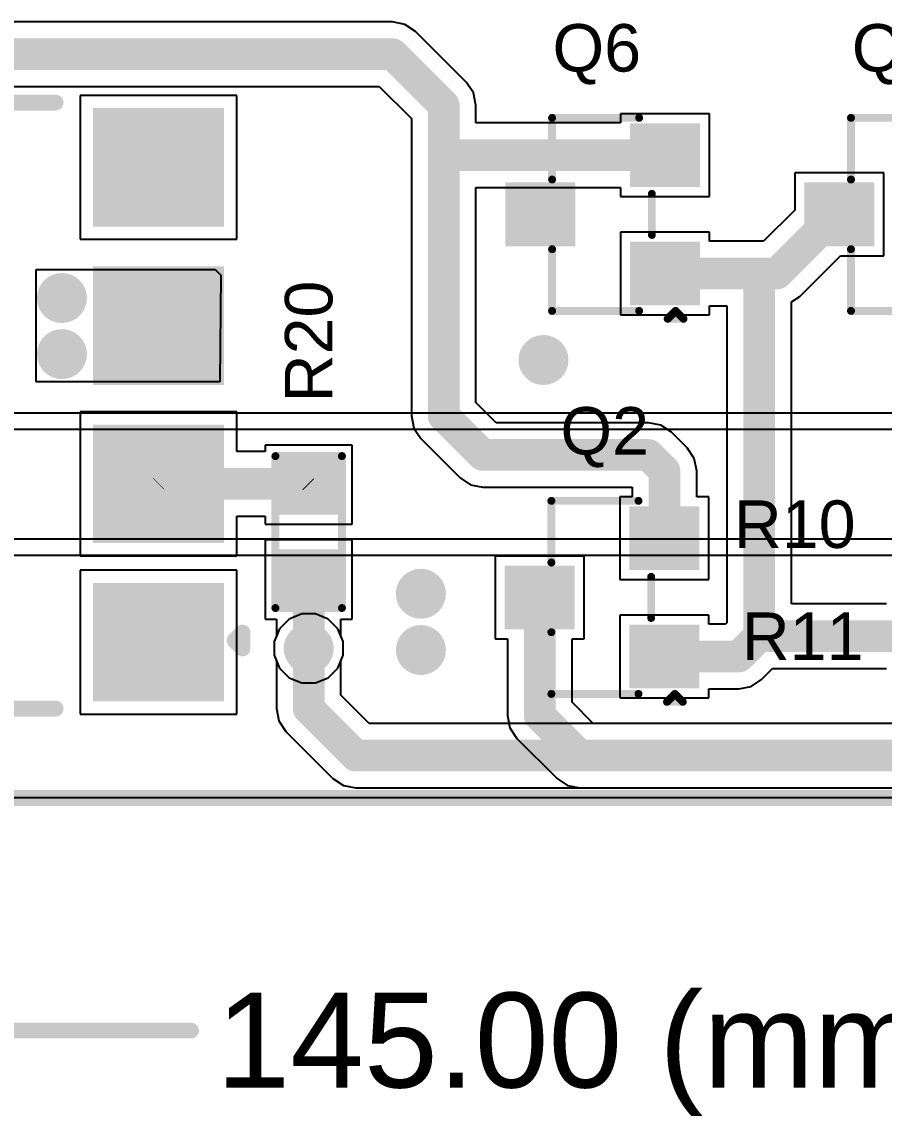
# Model space of a CAD drawing. Header units: inches. Extents: x -0.24 to 5.71, y -0.19 to 1.19.
# Drawn here: x 2.421 to 2.965, y -0.194 to 0.497 of the extents above; entities that cross this region are included whole.
import ezdxf

# ---------------------------------------------------------------- set-up
doc = ezdxf.new("R2010")
doc.units = ezdxf.units.IN
doc.header["$MEASUREMENT"] = 0
for name, color, linetype in [('Board Outline', 216, 'Continuous'), ('Bottom Layer', 5, 'Continuous'), ('Bottom Solder', 6, 'Continuous'), ('Top Layer', 1, 'Continuous'), ('Top Overlay', 2, 'Continuous'), ('Top Paste', 8, 'Continuous'), ('Top Solder', 216, 'Continuous'), ('Via Holes', 16, 'Continuous')]:
    doc.layers.add(name, color=color, linetype=linetype)
doc.styles.add('Arial', font='', dxfattribs={"height": 0.2})
doc.styles.get('Arial').set_extended_font_data('Arial')

# ---------------------------------------------------------------- blocks, each defined once
blk = doc.blocks.new('SOP_8__S_T_____12')
at = {"layer": 'Top Layer'}
for points in [[(-0.15553, 0.185433), (-0.15553, 0.114567), (-0.23427, 0.114567), (-0.23427, 0.185433)], [(0.15553, 0.114567), (0.15553, 0.185433), (0.23427, 0.185433), (0.23427, 0.114567)], [(-0.15553, 0.085433), (-0.15553, 0.014567), (-0.23427, 0.014567), (-0.23427, 0.085433)], [(0.15553, 0.014567), (0.15553, 0.085433), (0.23427, 0.085433), (0.23427, 0.014567)], [(-0.15553, -0.014567), (-0.15553, -0.085433), (-0.23427, -0.085433), (-0.23427, -0.014567)], [(0.15553, -0.085433), (0.15553, -0.014567), (0.23427, -0.014567), (0.23427, -0.085433)], [(-0.15553, -0.114567), (-0.15553, -0.185433), (-0.23427, -0.185433), (-0.23427, -0.114567)], [(0.15553, -0.185433), (0.15553, -0.114567), (0.23427, -0.114567), (0.23427, -0.185433)]]:
    blk.add_hatch(color=1, dxfattribs=at).paths.add_polyline_path(points)
at = {"layer": 'Top Paste'}
for points in [[(-0.15553, 0.185433), (-0.15553, 0.114567), (-0.23427, 0.114567), (-0.23427, 0.185433)], [(0.15553, 0.114567), (0.15553, 0.185433), (0.23427, 0.185433), (0.23427, 0.114567)], [(-0.15553, 0.085433), (-0.15553, 0.014567), (-0.23427, 0.014567), (-0.23427, 0.085433)], [(0.15553, 0.014567), (0.15553, 0.085433), (0.23427, 0.085433), (0.23427, 0.014567)], [(-0.15553, -0.014567), (-0.15553, -0.085433), (-0.23427, -0.085433), (-0.23427, -0.014567)], [(0.15553, -0.085433), (0.15553, -0.014567), (0.23427, -0.014567), (0.23427, -0.085433)], [(-0.15553, -0.114567), (-0.15553, -0.185433), (-0.23427, -0.185433), (-0.23427, -0.114567)], [(0.15553, -0.185433), (0.15553, -0.114567), (0.23427, -0.114567), (0.23427, -0.185433)]]:
    blk.add_hatch(color=8, dxfattribs=at).paths.add_polyline_path(points)
at = {"layer": 'Top Solder'}
for points in [[(-0.15353, 0.187433), (-0.15353, 0.112567), (-0.23627, 0.112567), (-0.23627, 0.187433)], [(0.15353, 0.112567), (0.15353, 0.187433), (0.23627, 0.187433), (0.23627, 0.112567)], [(-0.15353, 0.087433), (-0.15353, 0.012567), (-0.23627, 0.012567), (-0.23627, 0.087433)], [(0.15353, 0.012567), (0.15353, 0.087433), (0.23627, 0.087433), (0.23627, 0.012567)], [(-0.15353, -0.012567), (-0.15353, -0.087433), (-0.23627, -0.087433), (-0.23627, -0.012567)], [(0.15353, -0.087433), (0.15353, -0.012567), (0.23627, -0.012567), (0.23627, -0.087433)], [(-0.15353, -0.112567), (-0.15353, -0.187433), (-0.23627, -0.187433), (-0.23627, -0.112567)], [(0.15353, -0.187433), (0.15353, -0.112567), (0.23627, -0.112567), (0.23627, -0.187433)]]:
    blk.add_hatch(color=216, dxfattribs=at).paths.add_polyline_path(points)
at = {"layer": 'Top Overlay'}
for points in [[(-0.026, 0.192, 0.01, 0.01, 0), (-0.129921, 0.192, 0.01, 0.01, 0)], [(0.027, 0.190945, 0.01, 0.01, -1), (-0.026, 0.192, 0.01, 0.01, 0)], [(0.129921, 0.190945, 0.01, 0.01, 0), (0.027, 0.190945, 0.01, 0.01, 0)], [(-0.247955, 0.154, 0.01, 0.01, 0), (-0.247955, 0.144, 0.01, 0.01, 0)], [(-0.242955, 0.149, 0.01, 0.01, 0), (-0.247955, 0.154, 0.01, 0.01, 0)], [(-0.242955, 0.149, 0.01, 0.01, 0), (-0.247955, 0.144, 0.01, 0.01, 0)], [(0.129921, -0.190945, 0.01, 0.01, 0), (-0.129921, -0.190945, 0.01, 0.01, 0)]]:
    blk.add_lwpolyline(points, format="xyseb", dxfattribs=at)
for points in [[(-0.132421, 0.192, 0.005, 0.005, 1), (-0.127421, 0.192, 0.005, 0.005, 1)], [(-0.0285, 0.192, 0.005, 0.005, 1), (-0.0235, 0.192, 0.005, 0.005, 1)], [(-0.0285, 0.192, 0.005, 0.005, 1), (-0.0235, 0.192, 0.005, 0.005, 1)], [(0.0245, 0.190945, 0.005, 0.005, 1), (0.0295, 0.190945, 0.005, 0.005, 1)], [(0.0245, 0.190945, 0.005, 0.005, 1), (0.0295, 0.190945, 0.005, 0.005, 1)], [(0.127421, 0.190945, 0.005, 0.005, 1), (0.132421, 0.190945, 0.005, 0.005, 1)], [(-0.250455, 0.154, 0.005, 0.005, 1), (-0.245455, 0.154, 0.005, 0.005, 1)], [(-0.250455, 0.154, 0.005, 0.005, 1), (-0.245455, 0.154, 0.005, 0.005, 1)], [(-0.245455, 0.149, 0.005, 0.005, 1), (-0.240455, 0.149, 0.005, 0.005, 1)], [(-0.245455, 0.149, 0.005, 0.005, 1), (-0.240455, 0.149, 0.005, 0.005, 1)], [(-0.250455, 0.144, 0.005, 0.005, 1), (-0.245455, 0.144, 0.005, 0.005, 1)], [(-0.250455, 0.144, 0.005, 0.005, 1), (-0.245455, 0.144, 0.005, 0.005, 1)], [(-0.132421, -0.190945, 0.005, 0.005, 1), (-0.127421, -0.190945, 0.005, 0.005, 1)], [(0.127421, -0.190945, 0.005, 0.005, 1), (0.132421, -0.190945, 0.005, 0.005, 1)]]:
    blk.add_lwpolyline(points, format="xyseb", close=True, dxfattribs=at)
blk = doc.blocks.new('R___0603_22')
at = {"layer": 'Top Layer'}
for points in [[(-0.015, 0.0175), (-0.015, -0.0175), (-0.045, -0.0175), (-0.045, 0.0175)], [(0.045, 0.0175), (0.045, -0.0175), (0.015, -0.0175), (0.015, 0.0175)]]:
    blk.add_hatch(color=1, dxfattribs=at).paths.add_polyline_path(points)
at = {"layer": 'Top Paste'}
for points in [[(-0.015, 0.0175), (-0.015, -0.0175), (-0.045, -0.0175), (-0.045, 0.0175)], [(0.045, 0.0175), (0.045, -0.0175), (0.015, -0.0175), (0.015, 0.0175)]]:
    blk.add_hatch(color=8, dxfattribs=at).paths.add_polyline_path(points)
at = {"layer": 'Top Solder'}
for points in [[(-0.011, 0.0215), (-0.011, -0.0215), (-0.049, -0.0215), (-0.049, 0.0215)], [(0.049, 0.0215), (0.049, -0.0215), (0.011, -0.0215), (0.011, 0.0215)]]:
    blk.add_hatch(color=216, dxfattribs=at).paths.add_polyline_path(points)
at = {"layer": 'Top Overlay'}
for points in [[(-0.048, 0.021, 0.005, 0.005, 0), (-0.048, -0.021, 0.005, 0.005, 0)], [(-0.048, 0.021, 0.005, 0.005, 0), (0.048, 0.021, 0.005, 0.005, 0)], [(0.048, 0.021, 0.005, 0.005, 0), (0.048, -0.021, 0.005, 0.005, 0)], [(-0.048, -0.021, 0.005, 0.005, 0), (0.048, -0.021, 0.005, 0.005, 0)]]:
    blk.add_lwpolyline(points, format="xyseb", dxfattribs=at)
for points in [[(-0.04925, 0.021, 0.0025, 0.0025, 1), (-0.04675, 0.021, 0.0025, 0.0025, 1)], [(-0.04925, 0.021, 0.0025, 0.0025, 1), (-0.04675, 0.021, 0.0025, 0.0025, 1)], [(0.04675, 0.021, 0.0025, 0.0025, 1), (0.04925, 0.021, 0.0025, 0.0025, 1)], [(0.04675, 0.021, 0.0025, 0.0025, 1), (0.04925, 0.021, 0.0025, 0.0025, 1)], [(-0.04925, -0.021, 0.0025, 0.0025, 1), (-0.04675, -0.021, 0.0025, 0.0025, 1)], [(-0.04925, -0.021, 0.0025, 0.0025, 1), (-0.04675, -0.021, 0.0025, 0.0025, 1)], [(0.04675, -0.021, 0.0025, 0.0025, 1), (0.04925, -0.021, 0.0025, 0.0025, 1)], [(0.04675, -0.021, 0.0025, 0.0025, 1), (0.04925, -0.021, 0.0025, 0.0025, 1)]]:
    blk.add_lwpolyline(points, format="xyseb", close=True, dxfattribs=at)
blk = doc.blocks.new('SOT_23_46')
at = {"layer": 'Top Layer'}
for points in [[(-0.01614, 0.05748), (0.01614, 0.05748), (0.01614, 0.02126), (-0.01614, 0.02126)], [(-0.05354, -0.02126), (-0.02126, -0.02126), (-0.02126, -0.05748), (-0.05354, -0.05748)], [(0.02126, -0.02126), (0.05354, -0.02126), (0.05354, -0.05748), (0.02126, -0.05748)]]:
    blk.add_hatch(color=1, dxfattribs=at).paths.add_polyline_path(points)
at = {"layer": 'Top Paste'}
for points in [[(-0.01614, 0.05748), (0.01614, 0.05748), (0.01614, 0.02126), (-0.01614, 0.02126)], [(-0.05354, -0.02126), (-0.02126, -0.02126), (-0.02126, -0.05748), (-0.05354, -0.05748)], [(0.02126, -0.02126), (0.05354, -0.02126), (0.05354, -0.05748), (0.02126, -0.05748)]]:
    blk.add_hatch(color=8, dxfattribs=at).paths.add_polyline_path(points)
at = {"layer": 'Top Solder'}
for points in [[(-0.02014, 0.06148), (0.02014, 0.06148), (0.02014, 0.01726), (-0.02014, 0.01726)], [(-0.05754, -0.01726), (-0.01726, -0.01726), (-0.01726, -0.06148), (-0.05754, -0.06148)], [(0.01726, -0.01726), (0.05754, -0.01726), (0.05754, -0.06148), (0.01726, -0.06148)]]:
    blk.add_hatch(color=216, dxfattribs=at).paths.add_polyline_path(points)
at = {"layer": 'Top Overlay'}
for points in [[(-0.061, 0.032, 0.005, 0.005, 0), (-0.022, 0.032, 0.005, 0.005, 0)], [(-0.061, 0.032, 0.005, 0.005, 0), (-0.061, -0.023, 0.005, 0.005, 0)], [(0.022, 0.032, 0.005, 0.005, 0), (0.061, 0.032, 0.005, 0.005, 0)], [(0.061, 0.032, 0.005, 0.005, 0), (0.061, -0.023, 0.005, 0.005, 0)], [(-0.013, -0.031, 0.005, 0.005, 0), (0.013, -0.031, 0.005, 0.005, 0)], [(-0.066, -0.041, 0.005, 0.005, 0), (-0.066, -0.051, 0.005, 0.005, 0)], [(-0.066, -0.041, 0.005, 0.005, 0), (-0.061, -0.046, 0.005, 0.005, 0)], [(-0.061, -0.046, 0.005, 0.005, 0), (-0.066, -0.051, 0.005, 0.005, 0)]]:
    blk.add_lwpolyline(points, format="xyseb", dxfattribs=at)
for points in [[(-0.06225, 0.032, 0.0025, 0.0025, 1), (-0.05975, 0.032, 0.0025, 0.0025, 1)], [(-0.06225, 0.032, 0.0025, 0.0025, 1), (-0.05975, 0.032, 0.0025, 0.0025, 1)], [(-0.02325, 0.032, 0.0025, 0.0025, 1), (-0.02075, 0.032, 0.0025, 0.0025, 1)], [(0.02075, 0.032, 0.0025, 0.0025, 1), (0.02325, 0.032, 0.0025, 0.0025, 1)], [(0.05975, 0.032, 0.0025, 0.0025, 1), (0.06225, 0.032, 0.0025, 0.0025, 1)], [(0.05975, 0.032, 0.0025, 0.0025, 1), (0.06225, 0.032, 0.0025, 0.0025, 1)], [(-0.06225, -0.023, 0.0025, 0.0025, 1), (-0.05975, -0.023, 0.0025, 0.0025, 1)], [(0.05975, -0.023, 0.0025, 0.0025, 1), (0.06225, -0.023, 0.0025, 0.0025, 1)], [(-0.01425, -0.031, 0.0025, 0.0025, 1), (-0.01175, -0.031, 0.0025, 0.0025, 1)], [(0.01175, -0.031, 0.0025, 0.0025, 1), (0.01425, -0.031, 0.0025, 0.0025, 1)], [(-0.06725, -0.041, 0.0025, 0.0025, 1), (-0.06475, -0.041, 0.0025, 0.0025, 1)], [(-0.06725, -0.041, 0.0025, 0.0025, 1), (-0.06475, -0.041, 0.0025, 0.0025, 1)], [(-0.06225, -0.046, 0.0025, 0.0025, 1), (-0.05975, -0.046, 0.0025, 0.0025, 1)], [(-0.06225, -0.046, 0.0025, 0.0025, 1), (-0.05975, -0.046, 0.0025, 0.0025, 1)], [(-0.06725, -0.051, 0.0025, 0.0025, 1), (-0.06475, -0.051, 0.0025, 0.0025, 1)], [(-0.06725, -0.051, 0.0025, 0.0025, 1), (-0.06475, -0.051, 0.0025, 0.0025, 1)]]:
    blk.add_lwpolyline(points, format="xyseb", close=True, dxfattribs=at)
blk = doc.blocks.new('SOT_23_48')
at = {"layer": 'Top Layer'}
for points in [[(-0.01614, 0.05748), (0.01614, 0.05748), (0.01614, 0.02126), (-0.01614, 0.02126)], [(-0.05354, -0.02126), (-0.02126, -0.02126), (-0.02126, -0.05748), (-0.05354, -0.05748)], [(0.02126, -0.02126), (0.05354, -0.02126), (0.05354, -0.05748), (0.02126, -0.05748)]]:
    blk.add_hatch(color=1, dxfattribs=at).paths.add_polyline_path(points)
at = {"layer": 'Top Paste'}
for points in [[(-0.01614, 0.05748), (0.01614, 0.05748), (0.01614, 0.02126), (-0.01614, 0.02126)], [(-0.05354, -0.02126), (-0.02126, -0.02126), (-0.02126, -0.05748), (-0.05354, -0.05748)], [(0.02126, -0.02126), (0.05354, -0.02126), (0.05354, -0.05748), (0.02126, -0.05748)]]:
    blk.add_hatch(color=8, dxfattribs=at).paths.add_polyline_path(points)
at = {"layer": 'Top Solder'}
for points in [[(-0.02014, 0.06148), (0.02014, 0.06148), (0.02014, 0.01726), (-0.02014, 0.01726)], [(-0.05754, -0.01726), (-0.01726, -0.01726), (-0.01726, -0.06148), (-0.05754, -0.06148)], [(0.01726, -0.01726), (0.05754, -0.01726), (0.05754, -0.06148), (0.01726, -0.06148)]]:
    blk.add_hatch(color=216, dxfattribs=at).paths.add_polyline_path(points)
at = {"layer": 'Top Overlay'}
for points in [[(-0.061, 0.032, 0.005, 0.005, 0), (-0.022, 0.032, 0.005, 0.005, 0)], [(-0.061, 0.032, 0.005, 0.005, 0), (-0.061, -0.023, 0.005, 0.005, 0)], [(0.022, 0.032, 0.005, 0.005, 0), (0.061, 0.032, 0.005, 0.005, 0)], [(0.061, 0.032, 0.005, 0.005, 0), (0.061, -0.023, 0.005, 0.005, 0)], [(-0.013, -0.031, 0.005, 0.005, 0), (0.013, -0.031, 0.005, 0.005, 0)], [(-0.066, -0.041, 0.005, 0.005, 0), (-0.066, -0.051, 0.005, 0.005, 0)], [(-0.066, -0.041, 0.005, 0.005, 0), (-0.061, -0.046, 0.005, 0.005, 0)], [(-0.061, -0.046, 0.005, 0.005, 0), (-0.066, -0.051, 0.005, 0.005, 0)]]:
    blk.add_lwpolyline(points, format="xyseb", dxfattribs=at)
for points in [[(-0.06225, 0.032, 0.0025, 0.0025, 1), (-0.05975, 0.032, 0.0025, 0.0025, 1)], [(-0.06225, 0.032, 0.0025, 0.0025, 1), (-0.05975, 0.032, 0.0025, 0.0025, 1)], [(-0.02325, 0.032, 0.0025, 0.0025, 1), (-0.02075, 0.032, 0.0025, 0.0025, 1)], [(0.02075, 0.032, 0.0025, 0.0025, 1), (0.02325, 0.032, 0.0025, 0.0025, 1)], [(0.05975, 0.032, 0.0025, 0.0025, 1), (0.06225, 0.032, 0.0025, 0.0025, 1)], [(0.05975, 0.032, 0.0025, 0.0025, 1), (0.06225, 0.032, 0.0025, 0.0025, 1)], [(-0.06225, -0.023, 0.0025, 0.0025, 1), (-0.05975, -0.023, 0.0025, 0.0025, 1)], [(0.05975, -0.023, 0.0025, 0.0025, 1), (0.06225, -0.023, 0.0025, 0.0025, 1)], [(-0.01425, -0.031, 0.0025, 0.0025, 1), (-0.01175, -0.031, 0.0025, 0.0025, 1)], [(0.01175, -0.031, 0.0025, 0.0025, 1), (0.01425, -0.031, 0.0025, 0.0025, 1)], [(-0.06725, -0.041, 0.0025, 0.0025, 1), (-0.06475, -0.041, 0.0025, 0.0025, 1)], [(-0.06725, -0.041, 0.0025, 0.0025, 1), (-0.06475, -0.041, 0.0025, 0.0025, 1)], [(-0.06225, -0.046, 0.0025, 0.0025, 1), (-0.05975, -0.046, 0.0025, 0.0025, 1)], [(-0.06225, -0.046, 0.0025, 0.0025, 1), (-0.05975, -0.046, 0.0025, 0.0025, 1)], [(-0.06725, -0.051, 0.0025, 0.0025, 1), (-0.06475, -0.051, 0.0025, 0.0025, 1)], [(-0.06725, -0.051, 0.0025, 0.0025, 1), (-0.06475, -0.051, 0.0025, 0.0025, 1)]]:
    blk.add_lwpolyline(points, format="xyseb", close=True, dxfattribs=at)
blk = doc.blocks.new('SOT_23_50')
at = {"layer": 'Top Layer'}
for points in [[(-0.01614, 0.05748), (0.01614, 0.05748), (0.01614, 0.02126), (-0.01614, 0.02126)], [(-0.05354, -0.02126), (-0.02126, -0.02126), (-0.02126, -0.05748), (-0.05354, -0.05748)], [(0.02126, -0.02126), (0.05354, -0.02126), (0.05354, -0.05748), (0.02126, -0.05748)]]:
    blk.add_hatch(color=1, dxfattribs=at).paths.add_polyline_path(points)
at = {"layer": 'Top Paste'}
for points in [[(-0.01614, 0.05748), (0.01614, 0.05748), (0.01614, 0.02126), (-0.01614, 0.02126)], [(-0.05354, -0.02126), (-0.02126, -0.02126), (-0.02126, -0.05748), (-0.05354, -0.05748)], [(0.02126, -0.02126), (0.05354, -0.02126), (0.05354, -0.05748), (0.02126, -0.05748)]]:
    blk.add_hatch(color=8, dxfattribs=at).paths.add_polyline_path(points)
at = {"layer": 'Top Solder'}
for points in [[(-0.02014, 0.06148), (0.02014, 0.06148), (0.02014, 0.01726), (-0.02014, 0.01726)], [(-0.05754, -0.01726), (-0.01726, -0.01726), (-0.01726, -0.06148), (-0.05754, -0.06148)], [(0.01726, -0.01726), (0.05754, -0.01726), (0.05754, -0.06148), (0.01726, -0.06148)]]:
    blk.add_hatch(color=216, dxfattribs=at).paths.add_polyline_path(points)
at = {"layer": 'Top Overlay'}
for points in [[(-0.061, 0.032, 0.005, 0.005, 0), (-0.022, 0.032, 0.005, 0.005, 0)], [(-0.061, 0.032, 0.005, 0.005, 0), (-0.061, -0.023, 0.005, 0.005, 0)], [(0.022, 0.032, 0.005, 0.005, 0), (0.061, 0.032, 0.005, 0.005, 0)], [(0.061, 0.032, 0.005, 0.005, 0), (0.061, -0.023, 0.005, 0.005, 0)], [(-0.013, -0.031, 0.005, 0.005, 0), (0.013, -0.031, 0.005, 0.005, 0)], [(-0.066, -0.041, 0.005, 0.005, 0), (-0.066, -0.051, 0.005, 0.005, 0)], [(-0.066, -0.041, 0.005, 0.005, 0), (-0.061, -0.046, 0.005, 0.005, 0)], [(-0.061, -0.046, 0.005, 0.005, 0), (-0.066, -0.051, 0.005, 0.005, 0)]]:
    blk.add_lwpolyline(points, format="xyseb", dxfattribs=at)
for points in [[(-0.06225, 0.032, 0.0025, 0.0025, 1), (-0.05975, 0.032, 0.0025, 0.0025, 1)], [(-0.06225, 0.032, 0.0025, 0.0025, 1), (-0.05975, 0.032, 0.0025, 0.0025, 1)], [(-0.02325, 0.032, 0.0025, 0.0025, 1), (-0.02075, 0.032, 0.0025, 0.0025, 1)], [(0.02075, 0.032, 0.0025, 0.0025, 1), (0.02325, 0.032, 0.0025, 0.0025, 1)], [(0.05975, 0.032, 0.0025, 0.0025, 1), (0.06225, 0.032, 0.0025, 0.0025, 1)], [(0.05975, 0.032, 0.0025, 0.0025, 1), (0.06225, 0.032, 0.0025, 0.0025, 1)], [(-0.06225, -0.023, 0.0025, 0.0025, 1), (-0.05975, -0.023, 0.0025, 0.0025, 1)], [(0.05975, -0.023, 0.0025, 0.0025, 1), (0.06225, -0.023, 0.0025, 0.0025, 1)], [(-0.01425, -0.031, 0.0025, 0.0025, 1), (-0.01175, -0.031, 0.0025, 0.0025, 1)], [(0.01175, -0.031, 0.0025, 0.0025, 1), (0.01425, -0.031, 0.0025, 0.0025, 1)], [(-0.06725, -0.041, 0.0025, 0.0025, 1), (-0.06475, -0.041, 0.0025, 0.0025, 1)], [(-0.06725, -0.041, 0.0025, 0.0025, 1), (-0.06475, -0.041, 0.0025, 0.0025, 1)], [(-0.06225, -0.046, 0.0025, 0.0025, 1), (-0.05975, -0.046, 0.0025, 0.0025, 1)], [(-0.06225, -0.046, 0.0025, 0.0025, 1), (-0.05975, -0.046, 0.0025, 0.0025, 1)], [(-0.06725, -0.051, 0.0025, 0.0025, 1), (-0.06475, -0.051, 0.0025, 0.0025, 1)], [(-0.06725, -0.051, 0.0025, 0.0025, 1), (-0.06475, -0.051, 0.0025, 0.0025, 1)]]:
    blk.add_lwpolyline(points, format="xyseb", close=True, dxfattribs=at)

msp = doc.modelspace()

# ---------------------------------------------------------------- hatches: boundary and pattern name
at = {"layer": 'Bottom Layer'}
h = msp.add_hatch(color=5, dxfattribs=at)
edge = h.paths.add_edge_path()
edge.add_arc((2.44619, 0.32289), 0.01181, 0, 360)
h = msp.add_hatch(color=5, dxfattribs=at)
edge = h.paths.add_edge_path()
edge.add_arc((2.4462, 0.28745), 0.01181, 0, 360)
h = msp.add_hatch(color=5, dxfattribs=at)
edge = h.paths.add_edge_path()
edge.add_arc((2.75028, 0.28373), 0.01181, 0, 360)
h = msp.add_hatch(color=5, dxfattribs=at)
edge = h.paths.add_edge_path()
edge.add_arc((2.67286, 0.136), 0.01181, 0, 360)
h = msp.add_hatch(color=5, dxfattribs=at)
edge = h.paths.add_edge_path()
edge.add_arc((2.60202, 0.10145), 0.01181, 0, 360)
h = msp.add_hatch(color=5, dxfattribs=at)
edge = h.paths.add_edge_path()
edge.add_arc((2.67286, 0.10045), 0.01181, 0, 360)
at = {"layer": 'Bottom Solder'}
h = msp.add_hatch(color=6, dxfattribs=at)
edge = h.paths.add_edge_path()
edge.add_arc((2.44619, 0.32289), 0.01581, 0, 360)
h = msp.add_hatch(color=6, dxfattribs=at)
edge = h.paths.add_edge_path()
edge.add_arc((2.4462, 0.28745), 0.01581, 0, 360)
h = msp.add_hatch(color=6, dxfattribs=at)
edge = h.paths.add_edge_path()
edge.add_arc((2.75028, 0.28373), 0.01581, 0, 360)
h = msp.add_hatch(color=6, dxfattribs=at)
edge = h.paths.add_edge_path()
edge.add_arc((2.67286, 0.136), 0.01581, 0, 360)
h = msp.add_hatch(color=6, dxfattribs=at)
edge = h.paths.add_edge_path()
edge.add_arc((2.60202, 0.10145), 0.01581, 0, 360)
h = msp.add_hatch(color=6, dxfattribs=at)
edge = h.paths.add_edge_path()
edge.add_arc((2.67286, 0.10045), 0.01581, 0, 360)
at = {"layer": 'Top Layer'}
h = msp.add_hatch(color=1, dxfattribs=at)
edge = h.paths.add_edge_path()
edge.add_arc((2.44619, 0.32289), 0.01181, 0, 360)
h = msp.add_hatch(color=1, dxfattribs=at)
edge = h.paths.add_edge_path()
edge.add_arc((2.4462, 0.28745), 0.01181, 0, 360)
h = msp.add_hatch(color=1, dxfattribs=at)
edge = h.paths.add_edge_path()
edge.add_arc((2.75028, 0.28373), 0.01181, 0, 360)
h = msp.add_hatch(color=1, dxfattribs=at)
edge = h.paths.add_edge_path()
edge.add_arc((2.67286, 0.136), 0.01181, 0, 360)
h = msp.add_hatch(color=1, dxfattribs=at)
edge = h.paths.add_edge_path()
edge.add_arc((2.60202, 0.10145), 0.01181, 0, 360)
h = msp.add_hatch(color=1, dxfattribs=at)
edge = h.paths.add_edge_path()
edge.add_arc((2.67286, 0.10045), 0.01181, 0, 360)
at = {"layer": 'Top Solder'}
h = msp.add_hatch(color=216, dxfattribs=at)
edge = h.paths.add_edge_path()
edge.add_arc((2.44619, 0.32289), 0.01581, 0, 360)
h = msp.add_hatch(color=216, dxfattribs=at)
edge = h.paths.add_edge_path()
edge.add_arc((2.4462, 0.28745), 0.01581, 0, 360)
h = msp.add_hatch(color=216, dxfattribs=at)
edge = h.paths.add_edge_path()
edge.add_arc((2.75028, 0.28373), 0.01581, 0, 360)
h = msp.add_hatch(color=216, dxfattribs=at)
edge = h.paths.add_edge_path()
edge.add_arc((2.67286, 0.136), 0.01581, 0, 360)
h = msp.add_hatch(color=216, dxfattribs=at)
edge = h.paths.add_edge_path()
edge.add_arc((2.60202, 0.10145), 0.01581, 0, 360)
h = msp.add_hatch(color=216, dxfattribs=at)
edge = h.paths.add_edge_path()
edge.add_arc((2.67286, 0.10045), 0.01581, 0, 360)
at = {"layer": 'Via Holes'}
h = msp.add_hatch(color=7, dxfattribs=at)
edge = h.paths.add_edge_path()
edge.add_arc((2.44619, 0.32289), 0.00591, 0, 360)
h = msp.add_hatch(color=7, dxfattribs=at)
edge = h.paths.add_edge_path()
edge.add_arc((2.4462, 0.28745), 0.00591, 0, 360)
h = msp.add_hatch(color=7, dxfattribs=at)
edge = h.paths.add_edge_path()
edge.add_arc((2.75028, 0.28373), 0.00591, 0, 360)
h = msp.add_hatch(color=7, dxfattribs=at)
edge = h.paths.add_edge_path()
edge.add_arc((2.67286, 0.136), 0.00591, 0, 360)
h = msp.add_hatch(color=7, dxfattribs=at)
edge = h.paths.add_edge_path()
edge.add_arc((2.60202, 0.10145), 0.00591, 0, 360)
h = msp.add_hatch(color=7, dxfattribs=at)
edge = h.paths.add_edge_path()
edge.add_arc((2.67286, 0.10045), 0.00591, 0, 360)

# ---------------------------------------------------------------- linework, layer by layer
at = {"layer": 'Board Outline'}
for points in [[(0.00026, 0.007, 0.01, 0.01, 0), (5.709, 0.007, 0.01, 0.01, 0)], [(0.00026, 0.007, 0.008, 0.008, 0), (5.709, 0.007, 0.008, 0.008, 0)]]:
    msp.add_lwpolyline(points, format="xyseb", dxfattribs=at)
at = {"layer": 'Bottom Layer'}
for p, q in [((4.258, 0.25023), (2.07887, 0.25023)), ((2.07887, 0.24003), (4.258, 0.24003)), ((3.08801, 0.17052), (2.231, 0.17052)), ((2.2412, 0.16033), (3.07781, 0.16033)), ((2.58966, 0.11994), (2.58353, 0.11381)), ((2.59768, 0.12326), (2.58966, 0.11994)), ((2.60636, 0.12326), (2.59768, 0.12326)), ((2.61437, 0.11994), (2.60636, 0.12326)), ((2.62051, 0.11381), (2.61437, 0.11994)), ((2.58353, 0.11381), (2.58021, 0.10579)), ((2.62383, 0.10579), (2.62051, 0.11381)), ((2.58021, 0.10579), (2.58021, 0.09712)), ((2.62383, 0.09712), (2.62383, 0.10579)), ((2.58021, 0.09712), (2.58163, 0.09369)), ((2.62241, 0.09369), (2.62383, 0.09712)), ((2.58163, 0.09369), (2.58163, 0.06345)), ((2.62241, 0.0719), (2.62241, 0.09369)), ((2.64019, 0.05412), (2.62241, 0.0719)), ((2.58163, 0.06345), (2.58318, 0.05565)), ((2.58318, 0.05565), (2.5876, 0.04903)), ((2.5876, 0.04903), (2.61733, 0.01931)), ((4.07585, 0.05412), (2.64019, 0.05412)), ((2.61733, 0.01931), (2.62394, 0.01489)), ((2.62394, 0.01489), (2.63175, 0.01334)), ((5.42971, 0.007), (0.00026, 0.007)), ((2.63175, 0.01334), (2.63175, 0.01334)), ((2.63175, 0.01334), (4.63131, 0.01334))]:
    msp.add_line(p, q, dxfattribs=at)
for points in [[(2.60202, 0.06345, 0.02, 0.02, 0), (2.60202, 0.10145, 0.02, 0.02, 0)], [(2.60202, 0.06345, 0.02, 0.02, 0), (2.63175, 0.03373, 0.02, 0.02, 0)], [(2.63175, 0.03373, 0.02, 0.02, 0), (4.63131, 0.03373, 0.02, 0.02, 0)]]:
    msp.add_lwpolyline(points, format="xyseb", dxfattribs=at)
for points in [[(2.59702, 0.10145, 0.01, 0.01, 1), (2.60702, 0.10145, 0.01, 0.01, 1)], [(2.59702, 0.06345, 0.01, 0.01, 1), (2.60702, 0.06345, 0.01, 0.01, 1)], [(2.59702, 0.06345, 0.01, 0.01, 1), (2.60702, 0.06345, 0.01, 0.01, 1)], [(2.62675, 0.03373, 0.01, 0.01, 1), (2.63674, 0.03373, 0.01, 0.01, 1)], [(2.62675, 0.03373, 0.01, 0.01, 1), (2.63674, 0.03373, 0.01, 0.01, 1)]]:
    msp.add_lwpolyline(points, format="xyseb", close=True, dxfattribs=at)
at = {"layer": 'Top Layer'}
for p, q in [((2.655, 0.49739), (1.85973, 0.49739)), ((2.6628, 0.49584), (2.655, 0.49739)), ((2.66942, 0.49142), (2.6628, 0.49584)), ((2.7017, 0.45914), (2.66942, 0.49142)), ((1.85128, 0.45661), (2.64655, 0.45661)), ((2.64655, 0.45661), (2.66689, 0.43627)), ((2.70612, 0.45252), (2.7017, 0.45914)), ((2.55655, 0.45089), (2.45781, 0.45089)), ((2.45781, 0.45089), (2.45781, 0.36002)), ((2.55655, 0.36002), (2.55655, 0.45089)), ((2.70767, 0.44472), (2.70612, 0.45252)), ((2.70767, 0.43357), (2.70767, 0.44472)), ((2.66689, 0.43627), (2.66689, 0.41318)), ((2.85521, 0.43932), (2.79899, 0.43932)), ((2.79899, 0.43932), (2.79899, 0.43357)), ((2.85521, 0.38703), (2.85521, 0.43932)), ((2.79899, 0.43357), (2.70767, 0.43357)), ((2.66689, 0.41318), (2.66689, 0.36277)), ((2.96521, 0.40192), (2.90899, 0.40192)), ((2.90899, 0.40192), (2.90899, 0.37847)), ((2.96521, 0.34963), (2.96521, 0.40192)), ((2.70767, 0.36277), (2.70767, 0.39278)), ((2.70767, 0.39278), (2.79899, 0.39278)), ((2.79899, 0.39278), (2.79899, 0.38703)), ((2.79899, 0.38703), (2.85521, 0.38703)), ((2.90899, 0.37847), (2.88928, 0.35876)), ((2.45781, 0.36002), (2.55655, 0.36002)), ((2.66689, 0.36277), (2.66689, 0.24845)), ((2.70767, 0.25689), (2.70767, 0.36277)), ((2.85521, 0.36451), (2.79899, 0.36451)), ((2.79899, 0.36451), (2.79899, 0.31223)), ((2.85521, 0.35876), (2.85521, 0.36451)), ((2.88928, 0.35876), (2.85521, 0.35876)), ((2.91215, 0.32395), (2.93783, 0.34963)), ((2.93783, 0.34963), (2.96521, 0.34963)), ((2.43, 0.34084), (2.43011, 0.34089)), ((2.43, 0.27), (2.43, 0.34084)), ((2.43011, 0.34089), (2.543, 0.34089)), ((2.543, 0.34089), (2.54652, 0.33734)), ((2.54652, 0.33734), (2.546, 0.27)), ((2.90687, 0.32043), (2.91215, 0.32395)), ((2.90687, 0.12959), (2.90687, 0.32043)), ((2.79899, 0.31223), (2.85521, 0.31223)), ((2.85521, 0.31223), (2.85521, 0.31798)), ((2.85521, 0.31798), (2.86609, 0.31798)), ((2.86609, 0.31798), (2.86609, 0.11764)), ((2.546, 0.27), (2.43, 0.27)), ((2.72046, 0.24411), (2.70767, 0.25689)), ((2.55655, 0.25089), (2.45781, 0.25089)), ((2.45781, 0.25089), (2.45781, 0.16002)), ((2.55655, 0.22585), (2.55655, 0.25089)), ((2.66689, 0.24845), (2.66844, 0.24064)), ((2.81666, 0.24411), (2.72046, 0.24411)), ((2.82446, 0.24256), (2.81666, 0.24411)), ((2.83108, 0.23814), (2.82446, 0.24256)), ((2.66844, 0.24064), (2.67286, 0.23403)), ((2.84107, 0.22815), (2.83108, 0.23814)), ((2.62951, 0.23002), (2.57451, 0.23002)), ((2.57451, 0.23002), (2.57451, 0.22585)), ((2.62951, 0.18002), (2.62951, 0.23002)), ((2.67286, 0.23403), (2.69759, 0.2093)), ((2.57451, 0.22585), (2.55655, 0.22585)), ((2.84549, 0.22153), (2.84107, 0.22815)), ((2.84704, 0.21373), (2.84549, 0.22153)), ((2.69759, 0.2093), (2.70421, 0.20488)), ((2.84704, 0.19727), (2.84704, 0.21373)), ((2.70421, 0.20488), (2.71201, 0.20333)), ((2.71201, 0.20333), (2.80626, 0.20333)), ((2.80626, 0.20333), (2.80626, 0.19727)), ((2.80626, 0.19727), (2.79854, 0.19727)), ((2.79854, 0.19727), (2.79854, 0.14499)), ((2.85476, 0.19727), (2.84704, 0.19727)), ((2.85476, 0.14499), (2.85476, 0.19727)), ((2.55655, 0.16002), (2.55655, 0.18506)), ((2.55655, 0.18506), (2.57451, 0.18506)), ((2.57451, 0.18506), (2.57451, 0.18002)), ((2.57451, 0.18002), (2.62951, 0.18002)), ((2.62951, 0.17002), (2.57451, 0.17002)), ((2.57451, 0.17002), (2.57451, 0.12002)), ((2.62951, 0.12002), (2.62951, 0.17002)), ((2.45781, 0.16002), (2.55655, 0.16002)), ((2.77602, 0.15987), (2.7198, 0.15987)), ((2.7198, 0.15987), (2.7198, 0.10759)), ((2.77602, 0.10759), (2.77602, 0.15987)), ((2.55655, 0.15089), (2.45781, 0.15089)), ((2.45781, 0.15089), (2.45781, 0.06002)), ((2.55655, 0.06002), (2.55655, 0.15089)), ((2.79854, 0.14499), (2.85476, 0.14499)), ((2.96695, 0.12959), (2.90687, 0.12959)), ((2.57451, 0.12002), (2.58163, 0.12002)), ((2.58163, 0.12002), (2.58163, 0.10922)), ((2.62241, 0.10922), (2.62241, 0.12002)), ((2.62241, 0.12002), (2.62951, 0.12002)), ((2.85476, 0.12247), (2.79854, 0.12247)), ((2.79854, 0.12247), (2.79854, 0.07018)), ((2.85476, 0.11672), (2.85476, 0.12247)), ((2.86609, 0.11764), (2.86516, 0.11672)), ((2.86516, 0.11672), (2.85476, 0.11672)), ((2.58163, 0.10922), (2.58021, 0.10579)), ((2.58021, 0.10579), (2.58021, 0.09712)), ((2.62383, 0.10579), (2.62241, 0.10922)), ((2.62383, 0.09712), (2.62383, 0.10579)), ((2.7198, 0.10759), (2.72752, 0.10759)), ((2.72752, 0.10759), (2.72752, 0.05909)), ((2.7683, 0.06754), (2.7683, 0.10759)), ((2.7683, 0.10759), (2.77602, 0.10759)), ((2.58021, 0.09712), (2.58353, 0.0891)), ((2.62051, 0.0891), (2.62383, 0.09712)), ((2.58353, 0.0891), (2.58966, 0.08296)), ((2.61437, 0.08296), (2.62051, 0.0891)), ((2.88803, 0.08191), (2.89492, 0.0888)), ((2.89492, 0.0888), (2.96695, 0.0888)), ((2.58966, 0.08296), (2.59768, 0.07964)), ((2.59768, 0.07964), (2.60636, 0.07964)), ((2.60636, 0.07964), (2.61437, 0.08296)), ((2.87361, 0.07593), (2.88141, 0.07749)), ((2.88141, 0.07749), (2.88803, 0.08191)), ((2.79854, 0.07018), (2.85476, 0.07018)), ((2.85476, 0.07018), (2.85476, 0.07593)), ((2.85476, 0.07593), (2.87361, 0.07593)), ((2.78172, 0.05412), (2.7683, 0.06754)), ((2.45781, 0.06002), (2.55655, 0.06002)), ((2.72752, 0.05909), (2.72907, 0.05129)), ((2.72907, 0.05129), (2.73349, 0.04467)), ((3.09404, 0.05412), (2.78172, 0.05412)), ((2.73349, 0.04467), (2.75885, 0.01931)), ((2.75885, 0.01931), (2.76547, 0.01489)), ((2.76547, 0.01489), (2.77327, 0.01334)), ((3.67366, 0.007), (0.00026, 0.007)), ((2.77327, 0.01334), (3.10636, 0.01334))]:
    msp.add_line(p, q, dxfattribs=at)
for points in [[(1.85128, 0.477, 0.02, 0.02, 0), (2.655, 0.477, 0.02, 0.02, 0)], [(2.655, 0.477, 0.02, 0.02, 0), (2.68728, 0.44472, 0.02, 0.02, 0)], [(2.68728, 0.41318, 0.02, 0.02, 0), (2.68728, 0.44472, 0.02, 0.02, 0)], [(2.68728, 0.36277, 0.02, 0.02, 0), (2.68728, 0.41318, 0.02, 0.02, 0)], [(2.68728, 0.41318, 0.02, 0.02, 0), (2.8271, 0.41318, 0.02, 0.02, 0)], [(2.89773, 0.33837, 0.02, 0.02, 0), (2.93513, 0.37577, 0.02, 0.02, 0)], [(2.93513, 0.37577, 0.02, 0.02, 0), (2.9371, 0.37577, 0.02, 0.02, 0)], [(2.68728, 0.24845, 0.02, 0.02, 0), (2.68728, 0.36277, 0.02, 0.02, 0)], [(2.8271, 0.33837, 0.02, 0.02, 0), (2.88648, 0.33837, 0.02, 0.02, 0)], [(2.88648, 0.33837, 0.02, 0.02, 0), (2.89773, 0.33837, 0.02, 0.02, 0)], [(2.88648, 0.1092, 0.02, 0.02, 0), (2.88648, 0.33837, 0.02, 0.02, 0)], [(2.68728, 0.24845, 0.02, 0.02, 0), (2.71201, 0.22372, 0.02, 0.02, 0)], [(2.71201, 0.22372, 0.02, 0.02, 0), (2.81666, 0.22372, 0.02, 0.02, 0)], [(2.81666, 0.22372, 0.02, 0.02, 0), (2.82665, 0.21373, 0.02, 0.02, 0)], [(2.82665, 0.17113, 0.02, 0.02, 0), (2.82665, 0.21373, 0.02, 0.02, 0)], [(2.50718, 0.20545, 0.02, 0.02, 0), (2.60158, 0.20545, 0.02, 0.02, 0)], [(2.50718, 0.20545, 0.01, 0.01, 0), (2.50736, 0.20563, 0.01, 0.01, 0)], [(2.60158, 0.20545, 0.01, 0.01, 0), (2.60201, 0.20502, 0.01, 0.01, 0)], [(2.60202, 0.10145, 0.02, 0.02, 0), (2.60202, 0.14501, 0.02, 0.02, 0)], [(2.60201, 0.14502, 0.01, 0.01, 0), (2.60202, 0.14501, 0.01, 0.01, 0)], [(2.74791, 0.05909, 0.02, 0.02, 0), (2.74791, 0.13373, 0.02, 0.02, 0)], [(2.87361, 0.09633, 0.02, 0.02, 0), (2.88648, 0.1092, 0.02, 0.02, 0)], [(2.88648, 0.1092, 0.02, 0.02, 0), (2.98595, 0.1092, 0.02, 0.02, 0)], [(2.82665, 0.09633, 0.02, 0.02, 0), (2.87361, 0.09633, 0.02, 0.02, 0)], [(2.74791, 0.05909, 0.02, 0.02, 0), (2.77327, 0.03373, 0.02, 0.02, 0)], [(2.77327, 0.03373, 0.02, 0.02, 0), (3.10636, 0.03373, 0.02, 0.02, 0)]]:
    msp.add_lwpolyline(points, format="xyseb", dxfattribs=at)
for points in [[(2.65, 0.477, 0.01, 0.01, 1), (2.66, 0.477, 0.01, 0.01, 1)], [(2.65, 0.477, 0.01, 0.01, 1), (2.66, 0.477, 0.01, 0.01, 1)], [(2.68228, 0.44472, 0.01, 0.01, 1), (2.69228, 0.44472, 0.01, 0.01, 1)], [(2.68228, 0.44472, 0.01, 0.01, 1), (2.69228, 0.44472, 0.01, 0.01, 1)], [(2.68228, 0.41318, 0.01, 0.01, 1), (2.69228, 0.41318, 0.01, 0.01, 1)], [(2.68228, 0.41318, 0.01, 0.01, 1), (2.69228, 0.41318, 0.01, 0.01, 1)], [(2.68228, 0.41318, 0.01, 0.01, 1), (2.69228, 0.41318, 0.01, 0.01, 1)], [(2.8221, 0.41318, 0.01, 0.01, 1), (2.8321, 0.41318, 0.01, 0.01, 1)], [(2.93013, 0.37577, 0.01, 0.01, 1), (2.94013, 0.37577, 0.01, 0.01, 1)], [(2.93013, 0.37577, 0.01, 0.01, 1), (2.94013, 0.37577, 0.01, 0.01, 1)], [(2.9321, 0.37577, 0.01, 0.01, 1), (2.9421, 0.37577, 0.01, 0.01, 1)], [(2.68228, 0.36277, 0.01, 0.01, 1), (2.69228, 0.36277, 0.01, 0.01, 1)], [(2.68228, 0.36277, 0.01, 0.01, 1), (2.69228, 0.36277, 0.01, 0.01, 1)], [(2.8221, 0.33837, 0.01, 0.01, 1), (2.8321, 0.33837, 0.01, 0.01, 1)], [(2.88148, 0.33837, 0.01, 0.01, 1), (2.89148, 0.33837, 0.01, 0.01, 1)], [(2.88148, 0.33837, 0.01, 0.01, 1), (2.89148, 0.33837, 0.01, 0.01, 1)], [(2.88148, 0.33837, 0.01, 0.01, 1), (2.89148, 0.33837, 0.01, 0.01, 1)], [(2.89273, 0.33837, 0.01, 0.01, 1), (2.90273, 0.33837, 0.01, 0.01, 1)], [(2.89273, 0.33837, 0.01, 0.01, 1), (2.90273, 0.33837, 0.01, 0.01, 1)], [(2.68228, 0.24845, 0.01, 0.01, 1), (2.69228, 0.24845, 0.01, 0.01, 1)], [(2.68228, 0.24845, 0.01, 0.01, 1), (2.69228, 0.24845, 0.01, 0.01, 1)], [(2.70701, 0.22372, 0.01, 0.01, 1), (2.71701, 0.22372, 0.01, 0.01, 1)], [(2.70701, 0.22372, 0.01, 0.01, 1), (2.71701, 0.22372, 0.01, 0.01, 1)], [(2.81166, 0.22372, 0.01, 0.01, 1), (2.82166, 0.22372, 0.01, 0.01, 1)], [(2.81166, 0.22372, 0.01, 0.01, 1), (2.82166, 0.22372, 0.01, 0.01, 1)], [(2.82165, 0.21373, 0.01, 0.01, 1), (2.83165, 0.21373, 0.01, 0.01, 1)], [(2.82165, 0.21373, 0.01, 0.01, 1), (2.83165, 0.21373, 0.01, 0.01, 1)], [(2.50218, 0.20545, 0.01, 0.01, 1), (2.51218, 0.20545, 0.01, 0.01, 1)], [(2.59658, 0.20545, 0.01, 0.01, 1), (2.60658, 0.20545, 0.01, 0.01, 1)], [(2.50468, 0.20545, 0.005, 0.005, 1), (2.50968, 0.20545, 0.005, 0.005, 1)], [(2.50486, 0.20563, 0.005, 0.005, 1), (2.50986, 0.20563, 0.005, 0.005, 1)], [(2.59908, 0.20545, 0.005, 0.005, 1), (2.60408, 0.20545, 0.005, 0.005, 1)], [(2.59951, 0.20502, 0.005, 0.005, 1), (2.60451, 0.20502, 0.005, 0.005, 1)], [(2.82165, 0.17113, 0.01, 0.01, 1), (2.83165, 0.17113, 0.01, 0.01, 1)], [(2.59702, 0.14501, 0.01, 0.01, 1), (2.60702, 0.14501, 0.01, 0.01, 1)], [(2.59951, 0.14502, 0.005, 0.005, 1), (2.60451, 0.14502, 0.005, 0.005, 1)], [(2.59952, 0.14501, 0.005, 0.005, 1), (2.60452, 0.14501, 0.005, 0.005, 1)], [(2.74291, 0.13373, 0.01, 0.01, 1), (2.75291, 0.13373, 0.01, 0.01, 1)], [(2.88148, 0.1092, 0.01, 0.01, 1), (2.89148, 0.1092, 0.01, 0.01, 1)], [(2.88148, 0.1092, 0.01, 0.01, 1), (2.89148, 0.1092, 0.01, 0.01, 1)], [(2.88148, 0.1092, 0.01, 0.01, 1), (2.89148, 0.1092, 0.01, 0.01, 1)], [(2.59702, 0.10145, 0.01, 0.01, 1), (2.60702, 0.10145, 0.01, 0.01, 1)], [(2.82165, 0.09633, 0.01, 0.01, 1), (2.83165, 0.09633, 0.01, 0.01, 1)], [(2.86861, 0.09633, 0.01, 0.01, 1), (2.87861, 0.09633, 0.01, 0.01, 1)], [(2.86861, 0.09633, 0.01, 0.01, 1), (2.87861, 0.09633, 0.01, 0.01, 1)], [(2.74291, 0.05909, 0.01, 0.01, 1), (2.75291, 0.05909, 0.01, 0.01, 1)], [(2.74291, 0.05909, 0.01, 0.01, 1), (2.75291, 0.05909, 0.01, 0.01, 1)], [(2.76827, 0.03373, 0.01, 0.01, 1), (2.77827, 0.03373, 0.01, 0.01, 1)], [(2.76827, 0.03373, 0.01, 0.01, 1), (2.77827, 0.03373, 0.01, 0.01, 1)]]:
    msp.add_lwpolyline(points, format="xyseb", close=True, dxfattribs=at)
at = {"layer": 'Top Overlay'}
msp.add_lwpolyline([(0.00026, -0.14, 0.01, 0.01, 0), (2.52772, -0.14, 0.01, 0.01, 0)], format="xyseb", dxfattribs=at)
msp.add_lwpolyline([(2.52522, -0.14, 0.005, 0.005, 1), (2.53022, -0.14, 0.005, 0.005, 1)], format="xyseb", close=True, dxfattribs=at)

# ---------------------------------------------------------------- block references
for name, p, rotation in [('SOP_8__S_T_____12', (2.31228, 0.25545), 180), ('SOT_23_46', (2.78773, 0.37577), 90), ('SOT_23_48', (2.97647, 0.37577), 90), ('R___0603_22', (2.60201, 0.17502), 90), ('SOT_23_50', (2.78728, 0.13373), 90)]:
    msp.add_blockref(name, p, dxfattribs=dict(rotation=rotation))

# ---------------------------------------------------------------- texts
at = {"layer": 'Top Overlay', "style": 'Arial'}
for s, height, p in [('Q6', 0.03, (2.75601, 0.466)), ('Q4', 0.03, (2.94501, 0.466)), ('Q2', 0.03, (2.76101, 0.224)), ('R10', 0.03, (2.87051, 0.165)), ('R11', 0.03, (2.87551, 0.0942)), ('145.00 (mm)', 0.06, (2.54372, -0.17599))]:
    msp.add_text(s, height=height, dxfattribs=at).set_placement(p)
msp.add_text('R20', height=0.03, rotation=90, dxfattribs=at).set_placement((2.617, 0.25701))

doc.saveas('drawing.dxf')
